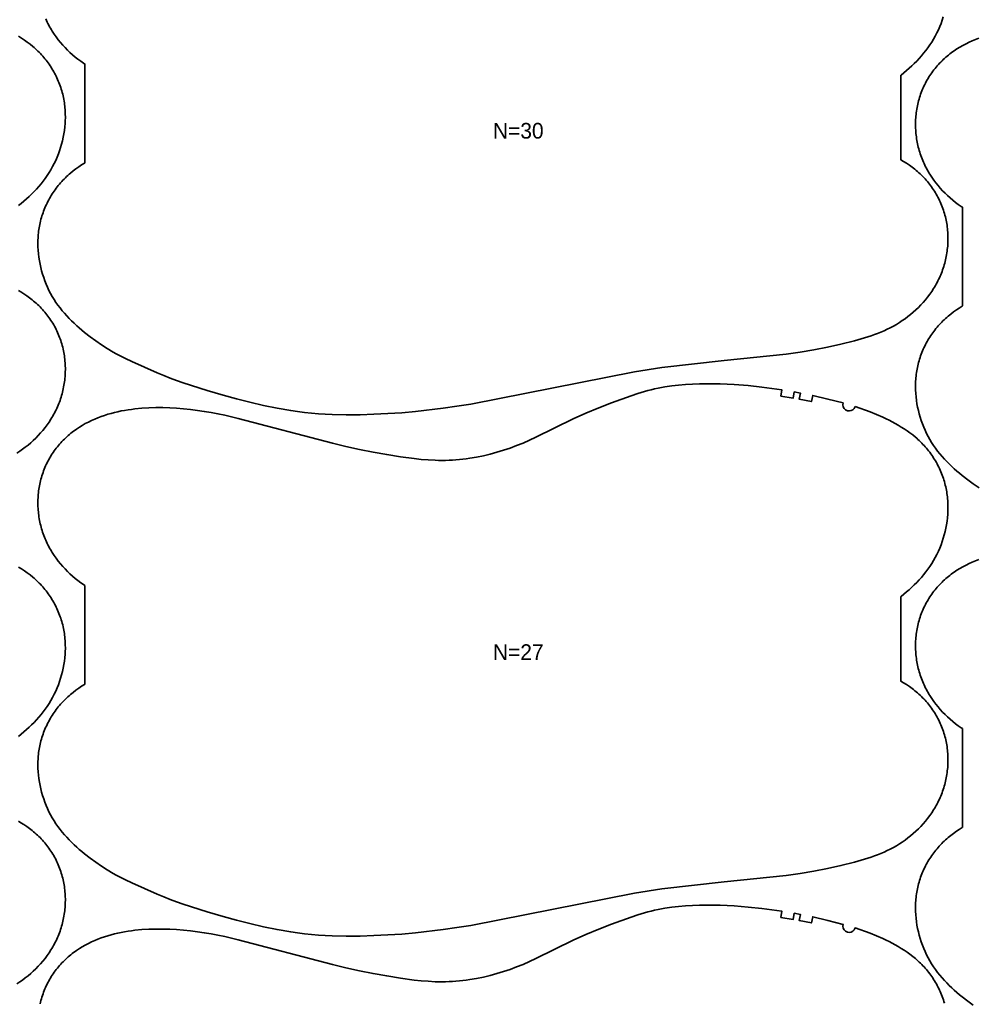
# Model space of a CAD drawing. Header units: inches. Extents: x 0 to 1977, y -12 to 1051.
# Drawn here: x 275.9 to 581.9, y 520.4 to 834.1 of the extents above; entities that cross this region are included whole.
import ezdxf

# ---------------------------------------------------------------- set-up
doc = ezdxf.new("R2010")
doc.units = ezdxf.units.IN

msp = doc.modelspace()

# ---------------------------------------------------------------- linework, layer by layer
at = {"layer": '1'}
for points in [[(570.661, 834.9553), (570.3181, 833.8991), (569.9424, 832.854), (569.5339, 831.8212), (569.0928, 830.8022), (568.619, 829.7984), (568.1129, 828.8111), (567.5743, 827.8418), (567.0035, 826.8919), (566.4006, 825.9628), (565.7659, 825.0555), (565.1012, 824.1698), (564.4086, 823.3051), (563.6903, 822.4606), (562.9483, 821.6357), (562.1848, 820.8298), (561.4018, 820.0423), (560.6014, 819.2725), (559.7856, 818.5198), (558.9552, 817.7836), (558.1111, 817.0636), (557.2539, 816.3592), (557.1647, 816.2897), (557.1647, 789.2801), (557.9841, 788.8086), (558.9269, 788.2229), (559.8488, 787.6052), (560.3014, 787.2844), (560.7482, 786.9557), (561.189, 786.619), (561.6236, 786.2744), (562.0518, 785.9219), (562.4733, 785.5615), (562.888, 785.1933), (563.2956, 784.8173), (563.696, 784.4335), (564.089, 784.042), (564.4744, 783.643), (564.8521, 783.2366), (565.2219, 782.8229), (565.5836, 782.4023), (565.937, 781.9746), (566.282, 781.5402), (566.6184, 781.0992), (566.946, 780.6516), (567.2647, 780.1977), (567.5743, 779.7376), (567.8746, 779.2715), (568.1654, 778.7994), (568.4467, 778.3216), (568.7182, 777.8382), (568.9797, 777.3493), (569.2312, 776.8551), (569.4727, 776.356), (569.7041, 775.852), (569.9253, 775.3435), (570.1364, 774.8306), (570.3372, 774.3136), (570.5278, 773.7926), (570.7081, 773.268), (570.878, 772.7399), (571.0375, 772.2085), (571.1865, 771.6741), (571.3251, 771.1369), (571.4531, 770.5971), (571.5705, 770.055), (571.6773, 769.5107), (571.7735, 768.9645), (571.859, 768.4166), (571.9339, 767.8671), (571.9982, 767.3163), (572.0521, 766.7644), (572.0954, 766.2115), (572.1283, 765.6578), (572.1508, 765.1036), (572.1629, 764.549), (572.1647, 763.9942), (572.1561, 763.4395), (572.1374, 762.8849), (572.1084, 762.3308), (572.0692, 761.7772), (572.0198, 761.2245), (571.9604, 760.6727), (571.8909, 760.1221), (571.8113, 759.5729), (571.7217, 759.0252), (571.6221, 758.4793), (571.5126, 757.9354), (571.3931, 757.3936), (571.2636, 756.8541), (571.1243, 756.3172), (570.9751, 755.783), (570.8161, 755.2517), (570.6472, 754.7235), (570.4686, 754.1986), (570.2801, 753.6772), (570.082, 753.1595), (569.8741, 752.6457), (569.6565, 752.136), (569.4293, 751.6305), (569.1925, 751.1294), (568.9465, 750.6328), (568.6913, 750.1407), (568.4271, 749.6533), (568.1541, 749.1706), (567.8725, 748.6929), (567.5825, 748.22), (566.9777, 747.2897), (566.3411, 746.3804), (565.6742, 745.4929), (564.9784, 744.628), (564.2548, 743.7865), (563.5046, 742.969), (562.7287, 742.1761), (561.928, 741.4083), (561.1035, 740.6663), (560.256, 739.9506), (559.3865, 739.2617), (558.496, 738.6004), (557.5854, 737.967), (556.6559, 737.3616), (555.7086, 736.7842), (554.7447, 736.2346), (553.7654, 735.7128), (552.7719, 735.2187), (551.7653, 734.7523), (550.7469, 734.3135), (549.7177, 733.9017), (548.679, 733.5149), (547.632, 733.1504), (546.5777, 732.8056), (544.4523, 732.1647), (542.3121, 731.5712), (538.0118, 730.4724), (533.6862, 729.4875), (529.3331, 728.6251), (524.9555, 727.8973), (520.5583, 727.3054), (500.6985, 725.2194), (480.8509, 723.0203), (472.089, 721.6088), (419.8384, 711.3374), (415.4562, 710.6397), (411.0614, 710.022), (402.2474, 708.9834), (397.827, 708.5931), (393.3996, 708.2923), (388.9675, 708.0755), (384.5317, 707.9439), (380.0937, 707.906), (375.6573, 707.995), (373.4411, 708.0987), (371.2274, 708.2451), (369.017, 708.4352), (366.811, 708.6702), (364.6102, 708.9505), (362.415, 709.2733), (358.0424, 710.0319), (353.6944, 710.9186), (349.3694, 711.9118), (345.0659, 712.9947), (340.7859, 714.1657), (335.6752, 715.6856), (328.0798, 718.1408), (325.9874, 718.8781), (323.9106, 719.6559), (321.8521, 720.4798), (319.808, 721.3406), (311.6882, 724.9343), (309.6831, 725.8832), (307.705, 726.8844), (306.7289, 727.4097), (305.762, 727.9521), (303.8559, 729.0859), (301.9868, 730.2813), (300.1549, 731.534), (298.3612, 732.8411), (296.6107, 734.2049), (295.7536, 734.9092), (294.9094, 735.6293), (294.0791, 736.3654), (293.2632, 737.1181), (292.4629, 737.8879), (291.6799, 738.6754), (290.9163, 739.4813), (290.1744, 740.3062), (289.456, 741.1507), (288.7635, 742.0155), (288.0988, 742.9012), (287.4641, 743.8084), (286.8611, 744.7375), (286.2903, 745.6874), (285.7518, 746.6567), (285.2456, 747.644), (284.7719, 748.6479), (284.3308, 749.6669), (283.9223, 750.6996), (283.5465, 751.7448), (283.2037, 752.8009), (282.8944, 753.867), (282.6191, 754.942), (282.3786, 756.0251), (282.1735, 757.1151), (282.0043, 758.2111), (281.8718, 759.3122), (281.7765, 760.4173), (281.719, 761.5253), (281.7047, 762.08), (281.7, 762.6349), (281.7051, 763.1897), (281.72, 763.7444), (281.7449, 764.2986), (281.7797, 764.8522), (281.8246, 765.405), (281.8796, 765.9568), (281.9449, 766.5075), (282.0204, 767.0567), (282.1062, 767.6043), (282.2025, 768.1502), (282.3092, 768.6941), (282.4266, 769.2359), (282.5546, 769.7752), (282.6931, 770.312), (282.8421, 770.8461), (283.0014, 771.3772), (283.171, 771.9052), (283.3509, 772.4299), (283.5408, 772.9511), (283.7407, 773.4686), (283.9505, 773.9822), (284.1702, 774.4917), (284.3995, 774.997), (284.6385, 775.4978), (284.8871, 775.9939), (285.1451, 776.4852), (285.4125, 776.9715), (285.6891, 777.4526), (285.9749, 777.9282), (286.2698, 778.3983), (286.5735, 778.8627), (286.886, 779.3212), (287.2071, 779.7738), (287.5366, 780.2202), (287.8745, 780.6602), (288.2205, 781.0939), (288.5746, 781.5209), (288.9365, 781.9412), (289.3062, 782.3546), (289.6835, 782.7609), (290.0682, 783.1601), (290.4603, 783.5519), (290.8595, 783.9362), (291.2657, 784.3129), (291.6788, 784.6818), (292.0985, 785.0432), (292.9566, 785.7437), (293.838, 786.4158), (294.7403, 787.0608), (295.6616, 787.6802), (296.5996, 788.2753), (296.7, 788.3356), (296.7, 819.8473), (296.2792, 820.1214), (295.3686, 820.7548), (294.4781, 821.4161), (293.6087, 822.1049), (292.7612, 822.8206), (291.9366, 823.5627), (291.136, 824.3305), (290.36, 825.1234), (289.6098, 825.9409), (288.8863, 826.7824), (288.1904, 827.6473), (287.5235, 828.5347), (286.887, 829.4441), (286.2822, 830.3744), (285.9921, 830.8472), (285.7105, 831.325), (285.4375, 831.8076), (285.1734, 832.2951), (284.9182, 832.7871), (284.6721, 833.2838), (284.4354, 833.7849), (284.2082, 834.2904)], [(275.565, 828.7477), (276.503, 828.1526), (277.4243, 827.5332), (278.3267, 826.8881), (279.208, 826.216), (280.0662, 825.5155), (280.4859, 825.1542), (280.899, 824.7852), (281.3052, 824.4086), (281.7044, 824.0242), (282.0964, 823.6324), (282.4812, 823.2333), (282.8585, 822.8269), (283.2281, 822.4135), (283.5901, 821.9933), (283.9441, 821.5662), (284.2902, 821.1326), (284.628, 820.6925), (284.9576, 820.2461), (285.2787, 819.7936), (285.5911, 819.3351), (285.8949, 818.8707), (286.1897, 818.4006), (286.4755, 817.9249), (286.7522, 817.4439), (287.0195, 816.9576), (287.2776, 816.4663), (287.5261, 815.9701), (287.7651, 815.4693), (287.9945, 814.9641), (288.2142, 814.4546), (288.424, 813.941), (288.6239, 813.4235), (288.8138, 812.9023), (288.9936, 812.3776), (289.1633, 811.8496), (289.3226, 811.3185), (289.4716, 810.7844), (289.6101, 810.2476), (289.7381, 809.7082), (289.8554, 809.1665), (289.9622, 808.6226), (290.0585, 808.0767), (290.1443, 807.5291), (290.2198, 806.9798), (290.285, 806.4292), (290.3401, 805.8774), (290.3849, 805.3246), (290.4198, 804.771), (290.4446, 804.2167), (290.4596, 803.6621), (290.4647, 803.1073), (290.46, 802.5524), (290.4457, 801.9977), (290.3882, 800.8897), (290.2929, 799.7846), (290.1603, 798.6835), (289.9912, 797.5874), (289.786, 796.4974), (289.5455, 795.4144), (289.2703, 794.3393), (288.961, 793.2733), (288.6181, 792.2171), (288.2424, 791.172), (287.8339, 790.1392), (287.3928, 789.1202), (286.919, 788.1164), (286.4129, 787.1291), (285.8743, 786.1598), (285.3035, 785.2099), (284.7006, 784.2808), (284.0659, 783.3735), (283.4012, 782.4878), (282.7086, 781.6231), (281.9903, 780.7786), (281.2483, 779.9537), (280.4848, 779.1478), (279.7018, 778.3603), (278.9014, 777.5905), (278.0856, 776.8378), (277.2552, 776.1016), (276.4111, 775.3816), (275.5539, 774.6772)], [(582.0868, 684.6013), (580.2549, 685.854), (578.4612, 687.1611), (576.7107, 688.5249), (575.8536, 689.2292), (575.0094, 689.9493), (574.1791, 690.6854), (573.3632, 691.4381), (572.5629, 692.2079), (571.7799, 692.9954), (571.0163, 693.8013), (570.2744, 694.6262), (569.556, 695.4707), (568.8635, 696.3355), (568.1988, 697.2212), (567.5641, 698.1284), (566.9611, 699.0575), (566.3903, 700.0074), (565.8518, 700.9767), (565.3456, 701.964), (564.8719, 702.9679), (564.4308, 703.9869), (564.0223, 705.0196), (563.6465, 706.0648), (563.3037, 707.1209), (562.9944, 708.187), (562.7191, 709.262), (562.4786, 710.3451), (562.2735, 711.4351), (562.1043, 712.5311), (561.9718, 713.6322), (561.8765, 714.7373), (561.819, 715.8453), (561.8047, 716.4), (561.8, 716.9549), (561.8051, 717.5097), (561.82, 718.0644), (561.8449, 718.6186), (561.8797, 719.1722), (561.9246, 719.725), (561.9796, 720.2768), (562.0449, 720.8275), (562.1204, 721.3767), (562.2062, 721.9243), (562.3025, 722.4702), (562.4092, 723.0141), (562.5266, 723.5559), (562.6546, 724.0952), (562.7931, 724.632), (562.9421, 725.1661), (563.1014, 725.6972), (563.271, 726.2252), (563.4509, 726.7499), (563.6408, 727.2711), (563.8407, 727.7886), (564.0505, 728.3022), (564.2702, 728.8117), (564.4995, 729.317), (564.7385, 729.8178), (564.9871, 730.3139), (565.2451, 730.8052), (565.5125, 731.2915), (565.7891, 731.7726), (566.0749, 732.2482), (566.3698, 732.7183), (566.6735, 733.1827), (566.986, 733.6412), (567.3071, 734.0938), (567.6366, 734.5402), (567.9745, 734.9802), (568.3205, 735.4139), (568.6746, 735.8409), (569.0365, 736.2612), (569.4062, 736.6746), (569.7835, 737.0809), (570.1682, 737.4801), (570.5603, 737.8719), (570.9595, 738.2562), (571.3657, 738.6329), (571.7788, 739.0018), (572.1985, 739.3632), (573.0566, 740.0637), (573.938, 740.7358), (574.8403, 741.3808), (575.7616, 742.0002), (576.6996, 742.5953), (576.8, 742.6556), (576.8, 774.1673), (576.3792, 774.4414), (575.4686, 775.0748), (574.5781, 775.7361), (573.7087, 776.4249), (572.8612, 777.1406), (572.0366, 777.8827), (571.236, 778.6505), (570.46, 779.4434), (569.7098, 780.2609), (568.9863, 781.1024), (568.2904, 781.9673), (567.6235, 782.8547), (566.987, 783.7641), (566.3822, 784.6944), (566.0921, 785.1672), (565.8105, 785.645), (565.5375, 786.1276), (565.2734, 786.6151), (565.0182, 787.1071), (564.7721, 787.6038), (564.5354, 788.1049), (564.3082, 788.6104), (564.0906, 789.1201), (563.8827, 789.6339), (563.6845, 790.1516), (563.4961, 790.673), (563.3174, 791.1979), (563.1486, 791.726), (562.9895, 792.2573), (562.8404, 792.7916), (562.701, 793.3285), (562.5716, 793.868), (562.4521, 794.4098), (562.3425, 794.9537), (562.243, 795.4996), (562.1534, 796.0473), (562.0738, 796.5965), (562.0043, 797.1471), (561.9448, 797.6989), (561.8955, 798.2516), (561.8563, 798.8052), (561.8273, 799.3593), (561.8085, 799.9138), (561.8, 800.4686), (561.8018, 801.0234), (561.8139, 801.5779), (561.8364, 802.1322), (561.8693, 802.6858), (561.9126, 803.2387), (561.9664, 803.7907), (562.0308, 804.3415), (562.1057, 804.8909), (562.1912, 805.4389), (562.2874, 805.9851), (562.3942, 806.5294), (562.5116, 807.0715), (562.6396, 807.6113), (562.7782, 808.1485), (562.9272, 808.6829), (563.0867, 809.2142), (563.2566, 809.7423), (563.4369, 810.267), (563.6274, 810.7879), (563.8283, 811.305), (564.0394, 811.8179), (564.2606, 812.3264), (564.492, 812.8304), (564.7335, 813.3295), (564.985, 813.8236), (565.2465, 814.3125), (565.518, 814.796), (565.7992, 815.2738), (566.0901, 815.7458), (566.3904, 816.212), (566.7, 816.6721), (567.0187, 817.126), (567.3463, 817.5735), (567.6827, 818.0146), (568.0277, 818.449), (568.3811, 818.8766), (568.7428, 819.2973), (569.1125, 819.7109), (569.4902, 820.1173), (569.8756, 820.5163), (570.2687, 820.9078), (570.6691, 821.2917), (571.0767, 821.6677), (571.4914, 822.0359), (571.9129, 822.3963), (572.3411, 822.7488), (572.7756, 823.0934), (573.2164, 823.43), (573.6632, 823.7588), (574.1159, 824.0796), (575.0378, 824.6973), (575.9805, 825.283), (576.9425, 825.8365), (577.922, 826.3577), (578.9176, 826.8465), (579.928, 827.3034), (580.9519, 827.729), (581.9883, 828.1238)], [(275.4647, 747.5981), (276.2841, 747.1266), (277.2269, 746.5409), (278.1488, 745.9232), (278.6014, 745.6024), (279.0482, 745.2737), (279.489, 744.937), (279.9236, 744.5924), (280.3518, 744.2399), (280.7733, 743.8795), (281.188, 743.5113), (281.5956, 743.1353), (281.996, 742.7515), (282.389, 742.36), (282.7744, 741.961), (283.1521, 741.5546), (283.5219, 741.1409), (283.8836, 740.7203), (284.237, 740.2926), (284.582, 739.8582), (284.9184, 739.4172), (285.246, 738.9696), (285.5647, 738.5157), (285.8743, 738.0556), (286.1746, 737.5895), (286.4654, 737.1174), (286.7467, 736.6396), (287.0182, 736.1562), (287.2797, 735.6673), (287.5312, 735.1731), (287.7727, 734.674), (288.0041, 734.17), (288.2253, 733.6615), (288.4364, 733.1486), (288.6372, 732.6316), (288.8278, 732.1106), (289.0081, 731.586), (289.178, 731.0579), (289.3375, 730.5265), (289.4865, 729.9921), (289.6251, 729.4549), (289.7531, 728.9151), (289.8705, 728.373), (289.9773, 727.8287), (290.0735, 727.2825), (290.159, 726.7346), (290.2339, 726.1851), (290.2982, 725.6343), (290.3521, 725.0824), (290.3954, 724.5295), (290.4283, 723.9758), (290.4508, 723.4216), (290.4629, 722.867), (290.4647, 722.3122), (290.4561, 721.7575), (290.4374, 721.2029), (290.4084, 720.6488), (290.3692, 720.0952), (290.3198, 719.5425), (290.2604, 718.9907), (290.1909, 718.4401), (290.1113, 717.8909), (290.0217, 717.3432), (289.9221, 716.7973), (289.8126, 716.2534), (289.6931, 715.7116), (289.5636, 715.1721), (289.4243, 714.6352), (289.2751, 714.101), (289.1161, 713.5697), (288.9472, 713.0415), (288.7686, 712.5166), (288.5801, 711.9952), (288.382, 711.4775), (288.1741, 710.9637), (287.9565, 710.454), (287.7293, 709.9485), (287.4925, 709.4474), (287.2465, 708.9508), (286.9913, 708.4587), (286.7271, 707.9713), (286.4541, 707.4886), (286.1725, 707.0109), (285.8825, 706.538), (285.2777, 705.6077), (284.6411, 704.6984), (283.9742, 703.8109), (283.2784, 702.946), (282.5548, 702.1045), (281.8046, 701.287), (281.0287, 700.4941), (280.228, 699.7263), (279.4035, 698.9843), (278.556, 698.2686), (277.6865, 697.5797), (276.796, 696.9184), (275.8854, 696.285), (274.9559, 695.6796)], [(275.565, 659.3167), (276.503, 658.7216), (277.4243, 658.1022), (278.3267, 657.4571), (279.208, 656.785), (280.0662, 656.0845), (280.4859, 655.7232), (280.899, 655.3542), (281.3052, 654.9776), (281.7044, 654.5932), (282.0964, 654.2014), (282.4812, 653.8023), (282.8585, 653.3959), (283.2281, 652.9825), (283.5901, 652.5623), (283.9441, 652.1352), (284.2902, 651.7016), (284.628, 651.2615), (284.9576, 650.8151), (285.2787, 650.3626), (285.5911, 649.9041), (285.8949, 649.4397), (286.1897, 648.9696), (286.4755, 648.4939), (286.7522, 648.0129), (287.0195, 647.5266), (287.2776, 647.0353), (287.5261, 646.5391), (287.7651, 646.0383), (287.9945, 645.5331), (288.2142, 645.0236), (288.424, 644.51), (288.6239, 643.9925), (288.8138, 643.4713), (288.9936, 642.9466), (289.1633, 642.4186), (289.3226, 641.8875), (289.4716, 641.3534), (289.6101, 640.8166), (289.7381, 640.2772), (289.8554, 639.7355), (289.9622, 639.1916), (290.0585, 638.6457), (290.1443, 638.0981), (290.2198, 637.5488), (290.285, 636.9982), (290.3401, 636.4464), (290.3849, 635.8936), (290.4198, 635.34), (290.4446, 634.7857), (290.4596, 634.2311), (290.4647, 633.6763), (290.46, 633.1214), (290.4457, 632.5667), (290.3882, 631.4587), (290.2929, 630.3536), (290.1603, 629.2525), (289.9912, 628.1564), (289.786, 627.0664), (289.5455, 625.9834), (289.2703, 624.9083), (288.961, 623.8423), (288.6181, 622.7861), (288.2424, 621.741), (287.8339, 620.7082), (287.3928, 619.6892), (286.919, 618.6854), (286.4129, 617.6981), (285.8743, 616.7288), (285.3035, 615.7789), (284.7006, 614.8498), (284.0659, 613.9425), (283.4012, 613.0568), (282.7086, 612.1921), (281.9903, 611.3476), (281.2483, 610.5227), (280.4848, 609.7168), (279.7018, 608.9293), (278.9014, 608.1595), (278.0856, 607.4068), (277.2552, 606.6706), (276.4111, 605.9506), (275.5539, 605.2462)], [(580.2549, 519.423), (578.4612, 520.7301), (576.7107, 522.0939), (575.8536, 522.7982), (575.0094, 523.5183), (574.1791, 524.2544), (573.3632, 525.0071), (572.5629, 525.7769), (571.7799, 526.5644), (571.0163, 527.3703), (570.2744, 528.1952), (569.556, 529.0397), (568.8635, 529.9045), (568.1988, 530.7902), (567.5641, 531.6974), (566.9611, 532.6265), (566.3903, 533.5764), (565.8518, 534.5457), (565.3456, 535.533), (564.8719, 536.5369), (564.4308, 537.5559), (564.0223, 538.5886), (563.6465, 539.6338), (563.3037, 540.6899), (562.9944, 541.756), (562.7191, 542.831), (562.4786, 543.9141), (562.2735, 545.0041), (562.1043, 546.1001), (561.9718, 547.2012), (561.8765, 548.3063), (561.819, 549.4143), (561.8047, 549.969), (561.8, 550.5239), (561.8051, 551.0787), (561.82, 551.6334), (561.8449, 552.1876), (561.8797, 552.7412), (561.9246, 553.294), (561.9796, 553.8458), (562.0449, 554.3965), (562.1204, 554.9457), (562.2062, 555.4933), (562.3025, 556.0392), (562.4092, 556.5831), (562.5266, 557.1249), (562.6546, 557.6642), (562.7931, 558.201), (562.9421, 558.7351), (563.1014, 559.2662), (563.271, 559.7942), (563.4509, 560.3189), (563.6408, 560.8401), (563.8407, 561.3576), (564.0505, 561.8712), (564.2702, 562.3807), (564.4995, 562.886), (564.7385, 563.3868), (564.9871, 563.8829), (565.2451, 564.3742), (565.5125, 564.8605), (565.7891, 565.3416), (566.0749, 565.8172), (566.3698, 566.2873), (566.6735, 566.7517), (566.986, 567.2102), (567.3071, 567.6628), (567.6366, 568.1092), (567.9745, 568.5492), (568.3205, 568.9829), (568.6746, 569.4099), (569.0365, 569.8302), (569.4062, 570.2436), (569.7835, 570.6499), (570.1682, 571.0491), (570.5603, 571.4409), (570.9595, 571.8252), (571.3657, 572.2019), (571.7788, 572.5708), (572.1985, 572.9322), (573.0566, 573.6327), (573.938, 574.3048), (574.8403, 574.9498), (575.7616, 575.5692), (576.6996, 576.1643), (576.8, 576.2246), (576.8, 607.7363), (576.3792, 608.0104), (575.4686, 608.6438), (574.5781, 609.3051), (573.7087, 609.9939), (572.8612, 610.7096), (572.0366, 611.4517), (571.236, 612.2195), (570.46, 613.0124), (569.7098, 613.8299), (568.9863, 614.6714), (568.2904, 615.5363), (567.6235, 616.4237), (566.987, 617.3331), (566.3822, 618.2634), (566.0921, 618.7362), (565.8105, 619.214), (565.5375, 619.6966), (565.2734, 620.1841), (565.0182, 620.6761), (564.7721, 621.1728), (564.5354, 621.6739), (564.3082, 622.1794), (564.0906, 622.6891), (563.8827, 623.2029), (563.6845, 623.7206), (563.4961, 624.242), (563.3174, 624.7669), (563.1486, 625.295), (562.9895, 625.8263), (562.8404, 626.3606), (562.701, 626.8975), (562.5716, 627.437), (562.4521, 627.9788), (562.3425, 628.5227), (562.243, 629.0686), (562.1534, 629.6163), (562.0738, 630.1655), (562.0043, 630.7161), (561.9448, 631.2679), (561.8955, 631.8206), (561.8563, 632.3742), (561.8273, 632.9283), (561.8085, 633.4828), (561.8, 634.0376), (561.8018, 634.5924), (561.8139, 635.1469), (561.8364, 635.7012), (561.8693, 636.2548), (561.9126, 636.8077), (561.9664, 637.3597), (562.0308, 637.9105), (562.1057, 638.4599), (562.1912, 639.0079), (562.2874, 639.5541), (562.3942, 640.0984), (562.5116, 640.6405), (562.6396, 641.1803), (562.7782, 641.7175), (562.9272, 642.2519), (563.0867, 642.7832), (563.2566, 643.3113), (563.4369, 643.836), (563.6274, 644.3569), (563.8283, 644.874), (564.0394, 645.3869), (564.2606, 645.8954), (564.492, 646.3994), (564.7335, 646.8985), (564.985, 647.3926), (565.2465, 647.8815), (565.518, 648.365), (565.7992, 648.8428), (566.0901, 649.3148), (566.3904, 649.781), (566.7, 650.2411), (567.0187, 650.695), (567.3463, 651.1425), (567.6827, 651.5836), (568.0277, 652.018), (568.3811, 652.4456), (568.7428, 652.8663), (569.1125, 653.2799), (569.4902, 653.6863), (569.8756, 654.0853), (570.2687, 654.4768), (570.6691, 654.8607), (571.0767, 655.2367), (571.4914, 655.6049), (571.9129, 655.9653), (572.3411, 656.3178), (572.7756, 656.6624), (573.2164, 656.999), (573.6632, 657.3278), (574.1159, 657.6486), (575.0378, 658.2663), (575.9805, 658.852), (576.9425, 659.4055), (577.922, 659.9267), (578.9176, 660.4155), (579.928, 660.8724), (580.9519, 661.298), (581.9883, 661.6928)], [(275.4647, 578.1671), (276.2841, 577.6956), (277.2269, 577.1099), (278.1488, 576.4922), (278.6014, 576.1714), (279.0482, 575.8427), (279.489, 575.506), (279.9236, 575.1614), (280.3518, 574.8089), (280.7733, 574.4485), (281.188, 574.0803), (281.5956, 573.7043), (281.996, 573.3205), (282.389, 572.929), (282.7744, 572.53), (283.1521, 572.1236), (283.5219, 571.7099), (283.8836, 571.2893), (284.237, 570.8616), (284.582, 570.4272), (284.9184, 569.9862), (285.246, 569.5386), (285.5647, 569.0847), (285.8743, 568.6246), (286.1746, 568.1585), (286.4654, 567.6864), (286.7467, 567.2086), (287.0182, 566.7252), (287.2797, 566.2363), (287.5312, 565.7421), (287.7727, 565.243), (288.0041, 564.739), (288.2253, 564.2305), (288.4364, 563.7176), (288.6372, 563.2006), (288.8278, 562.6796), (289.0081, 562.155), (289.178, 561.6269), (289.3375, 561.0955), (289.4865, 560.5611), (289.6251, 560.0239), (289.7531, 559.4841), (289.8705, 558.942), (289.9773, 558.3977), (290.0735, 557.8515), (290.159, 557.3036), (290.2339, 556.7541), (290.2982, 556.2033), (290.3521, 555.6514), (290.3954, 555.0985), (290.4283, 554.5448), (290.4508, 553.9906), (290.4629, 553.436), (290.4647, 552.8812), (290.4561, 552.3265), (290.4374, 551.7719), (290.4084, 551.2178), (290.3692, 550.6642), (290.3198, 550.1115), (290.2604, 549.5597), (290.1909, 549.0091), (290.1113, 548.4599), (290.0217, 547.9122), (289.9221, 547.3663), (289.8126, 546.8224), (289.6931, 546.2806), (289.5636, 545.7411), (289.4243, 545.2042), (289.2751, 544.67), (289.1161, 544.1387), (288.9472, 543.6105), (288.7686, 543.0856), (288.5801, 542.5642), (288.382, 542.0465), (288.1741, 541.5327), (287.9565, 541.023), (287.7293, 540.5175), (287.4925, 540.0164), (287.2465, 539.5198), (286.9913, 539.0277), (286.7271, 538.5403), (286.4541, 538.0576), (286.1725, 537.5799), (285.8825, 537.107), (285.2777, 536.1767), (284.6411, 535.2674), (283.9742, 534.3799), (283.2784, 533.515), (282.5548, 532.6735), (281.8046, 531.856), (281.0287, 531.0631), (280.228, 530.2953), (279.4035, 529.5533), (278.556, 528.8376), (277.6865, 528.1487), (276.796, 527.4874), (275.8854, 526.854), (274.9559, 526.2486)], [(282.4116, 519.8895), (282.5396, 520.4293), (282.6782, 520.9665), (282.8272, 521.5009), (282.9867, 522.0322), (283.1566, 522.5603), (283.3369, 523.085), (283.5274, 523.6059), (283.7283, 524.123), (283.9394, 524.6359), (284.1606, 525.1444), (284.392, 525.6484), (284.6335, 526.1475), (284.885, 526.6416), (285.1465, 527.1305), (285.418, 527.614), (285.6992, 528.0918), (285.9901, 528.5638), (286.2904, 529.03), (286.6, 529.4901), (286.9187, 529.944), (287.2463, 530.3915), (287.5827, 530.8326), (287.9277, 531.267), (288.2811, 531.6946), (288.6428, 532.1153), (289.0125, 532.5289), (289.3902, 532.9353), (289.7756, 533.3343), (290.1687, 533.7258), (290.5691, 534.1097), (290.9767, 534.4857), (291.3914, 534.8539), (291.8129, 535.2143), (292.2411, 535.5668), (292.6756, 535.9114), (293.1164, 536.248), (293.5632, 536.5768), (294.0159, 536.8976), (294.9378, 537.5153), (295.8805, 538.101), (296.8425, 538.6545), (297.822, 539.1757), (298.8176, 539.6645), (299.828, 540.1214), (300.8519, 540.547), (301.8883, 540.9418), (302.9358, 541.3065), (303.9932, 541.6416), (305.0595, 541.9477), (306.1333, 542.2254), (307.2136, 542.4754), (308.2997, 542.6989), (309.3907, 542.8973), (310.4862, 543.072), (311.5853, 543.2243), (312.6875, 543.3555), (314.8982, 543.5604), (317.1135, 543.6958), (319.3312, 543.7648), (321.5496, 543.7688), (323.767, 543.709), (325.9819, 543.5875), (328.1932, 543.4085), (330.4002, 543.1767), (332.602, 542.8971), (334.7977, 542.5734), (336.9862, 542.2057), (339.1664, 541.793), (341.337, 541.3345), (345.65, 540.2939), (375.696, 532.4039), (380.0136, 531.378), (384.3485, 530.4283), (388.7006, 529.5606), (393.0676, 528.7727), (397.4484, 528.0685), (401.8472, 527.483), (404.0548, 527.2493), (406.2668, 527.0681), (408.482, 526.9517), (409.5904, 526.9215), (410.6992, 526.9121), (411.808, 526.9247), (412.9165, 526.9591), (414.0243, 527.0151), (415.131, 527.0924), (416.2362, 527.1905), (417.3394, 527.3092), (418.4402, 527.4481), (419.5383, 527.6068), (421.7247, 527.9823), (423.8972, 528.4314), (426.0547, 528.9496), (428.1962, 529.5324), (430.3203, 530.1763), (432.4247, 530.8812), (434.5068, 531.6479), (436.5639, 532.4773), (438.595, 533.3677), (440.6047, 534.3067), (452.5462, 540.1944), (456.5933, 542.0141), (460.6892, 543.7225), (464.8227, 545.335), (471.089, 547.5848), (473.1985, 548.2744), (475.3232, 548.9114), (476.3921, 549.2051), (477.4661, 549.4798), (478.5453, 549.7338), (479.6294, 549.9673), (480.7179, 550.1808), (481.8103, 550.3749), (484.0048, 550.7071), (486.2089, 550.968), (488.4191, 551.1626), (490.6335, 551.2972), (492.8508, 551.3785), (495.0696, 551.4135), (497.2886, 551.4077), (499.507, 551.3621), (501.7241, 551.2764), (503.9391, 551.1506), (508.3612, 550.784), (512.7722, 550.2942), (519.1664, 549.4197), (518.8664, 547.4423), (522.7772, 546.8111), (523.1153, 548.7824), (525.0847, 548.4336), (524.7249, 546.4663), (528.5997, 545.7075), (529.01, 547.665), (533.8729, 546.506), (538.714, 545.2594), (538.6335, 544.6421), (538.7466, 544.03), (539.0424, 543.4823), (539.4924, 543.0521), (540.0527, 542.781), (540.6693, 542.6954), (541.2824, 542.8035), (541.8325, 543.0949), (542.2664, 543.5412), (542.542, 544.0994), (542.542, 544.0994), (547.3027, 542.4227), (549.3597, 541.5926), (551.3891, 540.6973), (552.3921, 540.2236), (553.3865, 539.7317), (554.3718, 539.2209), (555.3474, 538.6905), (556.3124, 538.1399), (557.265, 537.5677), (558.203, 536.9726), (559.1243, 536.3532), (560.0267, 535.7081), (560.908, 535.036), (561.7662, 534.3355), (562.1859, 533.9742), (562.599, 533.6052), (563.0052, 533.2286), (563.4044, 532.8442), (563.7964, 532.4524), (564.1812, 532.0533), (564.5585, 531.6469), (564.9281, 531.2335), (565.2901, 530.8133), (565.6441, 530.3862), (565.9902, 529.9526), (566.328, 529.5125), (566.6576, 529.0661), (566.9787, 528.6136), (567.2911, 528.1551), (567.5949, 527.6907), (567.8897, 527.2206), (568.1755, 526.7449), (568.4522, 526.2639), (568.7195, 525.7776), (568.9776, 525.2863), (569.2261, 524.7901), (569.4651, 524.2893), (569.6945, 523.7841), (569.9142, 523.2746), (570.124, 522.761), (570.3239, 522.2435), (570.5138, 521.7223), (570.6936, 521.1976), (570.8633, 520.6696), (571.0226, 520.1385)]]:
    msp.add_lwpolyline(points, dxfattribs=at)
msp.add_lwpolyline([(542.542, 710.5304), (547.3027, 708.8537), (549.3597, 708.0236), (551.3891, 707.1283), (552.3921, 706.6546), (553.3865, 706.1627), (554.3718, 705.6519), (555.3474, 705.1215), (556.3124, 704.5709), (557.265, 703.9987), (558.203, 703.4036), (559.1243, 702.7842), (560.0267, 702.1391), (560.908, 701.467), (561.7662, 700.7665), (562.1859, 700.4052), (562.599, 700.0362), (563.0052, 699.6596), (563.4044, 699.2752), (563.7964, 698.8834), (564.1812, 698.4843), (564.5585, 698.0779), (564.9281, 697.6645), (565.2901, 697.2443), (565.6441, 696.8172), (565.9902, 696.3836), (566.328, 695.9435), (566.6576, 695.4971), (566.9787, 695.0446), (567.2911, 694.5861), (567.5949, 694.1217), (567.8897, 693.6516), (568.1755, 693.1759), (568.4522, 692.6949), (568.7195, 692.2086), (568.9776, 691.7173), (569.2261, 691.2211), (569.4651, 690.7203), (569.6945, 690.2151), (569.9142, 689.7056), (570.124, 689.192), (570.3239, 688.6745), (570.5138, 688.1533), (570.6936, 687.6286), (570.8633, 687.1006), (571.0226, 686.5695), (571.1716, 686.0354), (571.3101, 685.4986), (571.4381, 684.9592), (571.5554, 684.4175), (571.6622, 683.8736), (571.7585, 683.3277), (571.8443, 682.7801), (571.9198, 682.2308), (571.985, 681.6802), (572.0401, 681.1284), (572.0849, 680.5756), (572.1198, 680.022), (572.1446, 679.4677), (572.1596, 678.9131), (572.1647, 678.3583), (572.16, 677.8034), (572.1457, 677.2487), (572.0882, 676.1407), (571.9929, 675.0356), (571.8603, 673.9345), (571.6912, 672.8384), (571.486, 671.7484), (571.2455, 670.6654), (570.9703, 669.5903), (570.661, 668.5243), (570.3181, 667.4681), (569.9424, 666.423), (569.5339, 665.3902), (569.0928, 664.3712), (568.619, 663.3674), (568.1129, 662.3801), (567.5743, 661.4108), (567.0035, 660.4609), (566.4006, 659.5318), (565.7659, 658.6245), (565.1012, 657.7388), (564.4086, 656.8741), (563.6903, 656.0296), (562.9483, 655.2047), (562.1848, 654.3988), (561.4018, 653.6113), (560.6014, 652.8415), (559.7856, 652.0888), (558.9552, 651.3526), (558.1111, 650.6326), (557.2539, 649.9282), (557.1647, 649.8587), (557.1647, 622.8491), (557.9841, 622.3776), (558.9269, 621.7919), (559.8488, 621.1742), (560.3014, 620.8534), (560.7482, 620.5247), (561.189, 620.188), (561.6236, 619.8434), (562.0518, 619.4909), (562.4733, 619.1305), (562.888, 618.7623), (563.2956, 618.3863), (563.696, 618.0025), (564.089, 617.611), (564.4744, 617.212), (564.8521, 616.8056), (565.2219, 616.3919), (565.5836, 615.9713), (565.937, 615.5436), (566.282, 615.1092), (566.6184, 614.6682), (566.946, 614.2206), (567.2647, 613.7667), (567.5743, 613.3066), (567.8746, 612.8405), (568.1654, 612.3684), (568.4467, 611.8906), (568.7182, 611.4072), (568.9797, 610.9183), (569.2312, 610.4241), (569.4727, 609.925), (569.7041, 609.421), (569.9253, 608.9125), (570.1364, 608.3996), (570.3372, 607.8826), (570.5278, 607.3616), (570.7081, 606.837), (570.878, 606.3089), (571.0375, 605.7775), (571.1865, 605.2431), (571.3251, 604.7059), (571.4531, 604.1661), (571.5705, 603.624), (571.6773, 603.0797), (571.7735, 602.5335), (571.859, 601.9856), (571.9339, 601.4361), (571.9982, 600.8853), (572.0521, 600.3334), (572.0954, 599.7805), (572.1283, 599.2268), (572.1508, 598.6726), (572.1629, 598.118), (572.1647, 597.5632), (572.1561, 597.0085), (572.1374, 596.4539), (572.1084, 595.8998), (572.0692, 595.3462), (572.0198, 594.7935), (571.9604, 594.2417), (571.8909, 593.6911), (571.8113, 593.1419), (571.7217, 592.5942), (571.6221, 592.0483), (571.5126, 591.5044), (571.3931, 590.9626), (571.2636, 590.4231), (571.1243, 589.8862), (570.9751, 589.352), (570.8161, 588.8207), (570.6472, 588.2925), (570.4686, 587.7676), (570.2801, 587.2462), (570.082, 586.7285), (569.8741, 586.2147), (569.6565, 585.705), (569.4293, 585.1995), (569.1925, 584.6984), (568.9465, 584.2018), (568.6913, 583.7097), (568.4271, 583.2223), (568.1541, 582.7396), (567.8725, 582.2619), (567.5825, 581.789), (566.9777, 580.8587), (566.3411, 579.9494), (565.6742, 579.0619), (564.9784, 578.197), (564.2548, 577.3555), (563.5046, 576.538), (562.7287, 575.7451), (561.928, 574.9773), (561.1035, 574.2353), (560.256, 573.5196), (559.3865, 572.8307), (558.496, 572.1694), (557.5854, 571.536), (556.6559, 570.9306), (555.7086, 570.3532), (554.7447, 569.8036), (553.7654, 569.2818), (552.7719, 568.7877), (551.7653, 568.3213), (550.7469, 567.8825), (549.7177, 567.4707), (548.679, 567.0839), (547.632, 566.7194), (546.5777, 566.3746), (544.4523, 565.7337), (542.3121, 565.1402), (538.0118, 564.0414), (533.6862, 563.0565), (529.3331, 562.1941), (524.9555, 561.4663), (520.5583, 560.8744), (500.6985, 558.7884), (480.8509, 556.5893), (472.089, 555.1778), (419.8384, 544.9064), (415.4562, 544.2087), (411.0614, 543.591), (402.2474, 542.5524), (397.827, 542.1621), (393.3996, 541.8613), (388.9675, 541.6445), (384.5317, 541.5129), (380.0937, 541.475), (375.6573, 541.564), (373.4411, 541.6677), (371.2274, 541.8141), (369.017, 542.0042), (366.811, 542.2392), (364.6102, 542.5195), (362.415, 542.8423), (358.0424, 543.6009), (353.6944, 544.4876), (349.3694, 545.4808), (345.0659, 546.5637), (340.7859, 547.7347), (335.6752, 549.2546), (328.0798, 551.7098), (325.9874, 552.4471), (323.9106, 553.2249), (321.8521, 554.0488), (319.808, 554.9096), (311.6882, 558.5033), (309.6831, 559.4522), (307.705, 560.4534), (306.7289, 560.9787), (305.762, 561.5211), (303.8559, 562.6549), (301.9868, 563.8503), (300.1549, 565.103), (298.3612, 566.4101), (296.6107, 567.7739), (295.7536, 568.4782), (294.9094, 569.1983), (294.0791, 569.9344), (293.2632, 570.6871), (292.4629, 571.4569), (291.6799, 572.2444), (290.9163, 573.0503), (290.1744, 573.8752), (289.456, 574.7197), (288.7635, 575.5845), (288.0988, 576.4702), (287.4641, 577.3774), (286.8611, 578.3065), (286.2903, 579.2564), (285.7518, 580.2257), (285.2456, 581.213), (284.7719, 582.2169), (284.3308, 583.2359), (283.9223, 584.2686), (283.5465, 585.3138), (283.2037, 586.3699), (282.8944, 587.436), (282.6191, 588.511), (282.3786, 589.5941), (282.1735, 590.6841), (282.0043, 591.7801), (281.8718, 592.8812), (281.7765, 593.9863), (281.719, 595.0943), (281.7047, 595.649), (281.7, 596.2039), (281.7051, 596.7587), (281.72, 597.3134), (281.7449, 597.8676), (281.7797, 598.4212), (281.8246, 598.974), (281.8796, 599.5258), (281.9449, 600.0765), (282.0204, 600.6257), (282.1062, 601.1733), (282.2025, 601.7192), (282.3092, 602.2631), (282.4266, 602.8049), (282.5546, 603.3442), (282.6931, 603.881), (282.8421, 604.4151), (283.0014, 604.9462), (283.171, 605.4742), (283.3509, 605.9989), (283.5408, 606.5201), (283.7407, 607.0376), (283.9505, 607.5512), (284.1702, 608.0607), (284.3995, 608.566), (284.6385, 609.0668), (284.8871, 609.5629), (285.1451, 610.0542), (285.4125, 610.5405), (285.6891, 611.0216), (285.9749, 611.4972), (286.2698, 611.9673), (286.5735, 612.4317), (286.886, 612.8902), (287.2071, 613.3428), (287.5366, 613.7892), (287.8745, 614.2292), (288.2205, 614.6629), (288.5746, 615.0899), (288.9365, 615.5102), (289.3062, 615.9236), (289.6835, 616.3299), (290.0682, 616.7291), (290.4603, 617.1209), (290.8595, 617.5052), (291.2657, 617.8819), (291.6788, 618.2508), (292.0985, 618.6122), (292.9566, 619.3127), (293.838, 619.9848), (294.7403, 620.6298), (295.6616, 621.2492), (296.5996, 621.8443), (296.7, 621.9046), (296.7, 653.4163), (296.2792, 653.6904), (295.3686, 654.3238), (294.4781, 654.9851), (293.6087, 655.6739), (292.7612, 656.3896), (291.9366, 657.1317), (291.136, 657.8995), (290.36, 658.6924), (289.6098, 659.5099), (288.8863, 660.3514), (288.1904, 661.2163), (287.5235, 662.1037), (286.887, 663.0131), (286.2822, 663.9434), (285.9921, 664.4162), (285.7105, 664.894), (285.4375, 665.3766), (285.1734, 665.8641), (284.9182, 666.3561), (284.6721, 666.8528), (284.4354, 667.3539), (284.2082, 667.8594), (283.9906, 668.3691), (283.7827, 668.8829), (283.5845, 669.4006), (283.3961, 669.922), (283.2174, 670.4469), (283.0486, 670.975), (282.8895, 671.5063), (282.7404, 672.0406), (282.601, 672.5775), (282.4716, 673.117), (282.3521, 673.6588), (282.2425, 674.2027), (282.143, 674.7486), (282.0534, 675.2963), (281.9738, 675.8455), (281.9043, 676.3961), (281.8448, 676.9479), (281.7955, 677.5006), (281.7563, 678.0542), (281.7273, 678.6083), (281.7085, 679.1628), (281.7, 679.7176), (281.7018, 680.2724), (281.7139, 680.8269), (281.7364, 681.3812), (281.7693, 681.9348), (281.8126, 682.4877), (281.8664, 683.0397), (281.9308, 683.5905), (282.0057, 684.1399), (282.0912, 684.6879), (282.1874, 685.2341), (282.2942, 685.7784), (282.4116, 686.3205), (282.5396, 686.8603), (282.6782, 687.3975), (282.8272, 687.9319), (282.9867, 688.4632), (283.1566, 688.9913), (283.3369, 689.516), (283.5274, 690.0369), (283.7283, 690.554), (283.9394, 691.0669), (284.1606, 691.5754), (284.392, 692.0794), (284.6335, 692.5785), (284.885, 693.0726), (285.1465, 693.5615), (285.418, 694.045), (285.6992, 694.5228), (285.9901, 694.9948), (286.2904, 695.461), (286.6, 695.9211), (286.9187, 696.375), (287.2463, 696.8225), (287.5827, 697.2636), (287.9277, 697.698), (288.2811, 698.1256), (288.6428, 698.5463), (289.0125, 698.9599), (289.3902, 699.3663), (289.7756, 699.7653), (290.1687, 700.1568), (290.5691, 700.5407), (290.9767, 700.9167), (291.3914, 701.2849), (291.8129, 701.6453), (292.2411, 701.9978), (292.6756, 702.3424), (293.1164, 702.679), (293.5632, 703.0078), (294.0159, 703.3286), (294.9378, 703.9463), (295.8805, 704.532), (296.8425, 705.0855), (297.822, 705.6067), (298.8176, 706.0955), (299.828, 706.5524), (300.8519, 706.978), (301.8883, 707.3728), (302.9358, 707.7375), (303.9932, 708.0726), (305.0595, 708.3787), (306.1333, 708.6564), (307.2136, 708.9064), (308.2997, 709.1299), (309.3907, 709.3283), (310.4862, 709.503), (311.5853, 709.6553), (312.6875, 709.7865), (314.8982, 709.9914), (317.1135, 710.1268), (319.3312, 710.1958), (321.5496, 710.1998), (323.767, 710.14), (325.9819, 710.0185), (328.1932, 709.8395), (330.4002, 709.6077), (332.602, 709.3281), (334.7977, 709.0044), (336.9862, 708.6367), (339.1664, 708.224), (341.337, 707.7655), (345.65, 706.7249), (375.696, 698.8349), (380.0136, 697.809), (384.3485, 696.8593), (388.7006, 695.9916), (393.0676, 695.2037), (397.4484, 694.4995), (401.8472, 693.914), (404.0548, 693.6803), (406.2668, 693.4991), (408.482, 693.3827), (409.5904, 693.3525), (410.6992, 693.3431), (411.808, 693.3557), (412.9165, 693.3901), (414.0243, 693.4461), (415.131, 693.5234), (416.2362, 693.6215), (417.3394, 693.7402), (418.4402, 693.8791), (419.5383, 694.0378), (421.7247, 694.4133), (423.8972, 694.8624), (426.0547, 695.3806), (428.1962, 695.9634), (430.3203, 696.6073), (432.4247, 697.3122), (434.5068, 698.0789), (436.5639, 698.9083), (438.595, 699.7987), (440.6047, 700.7377), (452.5462, 706.6254), (456.5933, 708.4451), (460.6892, 710.1535), (464.8227, 711.766), (471.089, 714.0158), (473.1985, 714.7054), (475.3232, 715.3424), (476.3921, 715.6361), (477.4661, 715.9108), (478.5453, 716.1648), (479.6294, 716.3983), (480.7179, 716.6118), (481.8103, 716.8059), (484.0048, 717.1381), (486.2089, 717.399), (488.4191, 717.5936), (490.6335, 717.7282), (492.8508, 717.8095), (495.0696, 717.8445), (497.2886, 717.8387), (499.507, 717.7931), (501.7241, 717.7074), (503.9391, 717.5816), (508.3612, 717.215), (512.7722, 716.7252), (519.1664, 715.8507), (518.8664, 713.8733), (522.7772, 713.2421), (523.1153, 715.2134), (525.0847, 714.8646), (524.7249, 712.8973), (528.5997, 712.1385), (529.01, 714.096), (533.8729, 712.937), (538.714, 711.6904), (538.6335, 711.0731), (538.7466, 710.461), (539.0424, 709.9133), (539.4924, 709.4831), (540.0527, 709.212), (540.6693, 709.1264), (541.2824, 709.2345), (541.8325, 709.5259), (542.2664, 709.9722), (542.542, 710.5304)], close=True, dxfattribs=at)

# ---------------------------------------------------------------- texts
for s, p in [('N=30', (426.9323, 796.0907)), ('N=27', (426.9323, 629.6597))]:
    msp.add_text(s, height=5, dxfattribs=at).set_placement(p)

doc.saveas('drawing.dxf')
